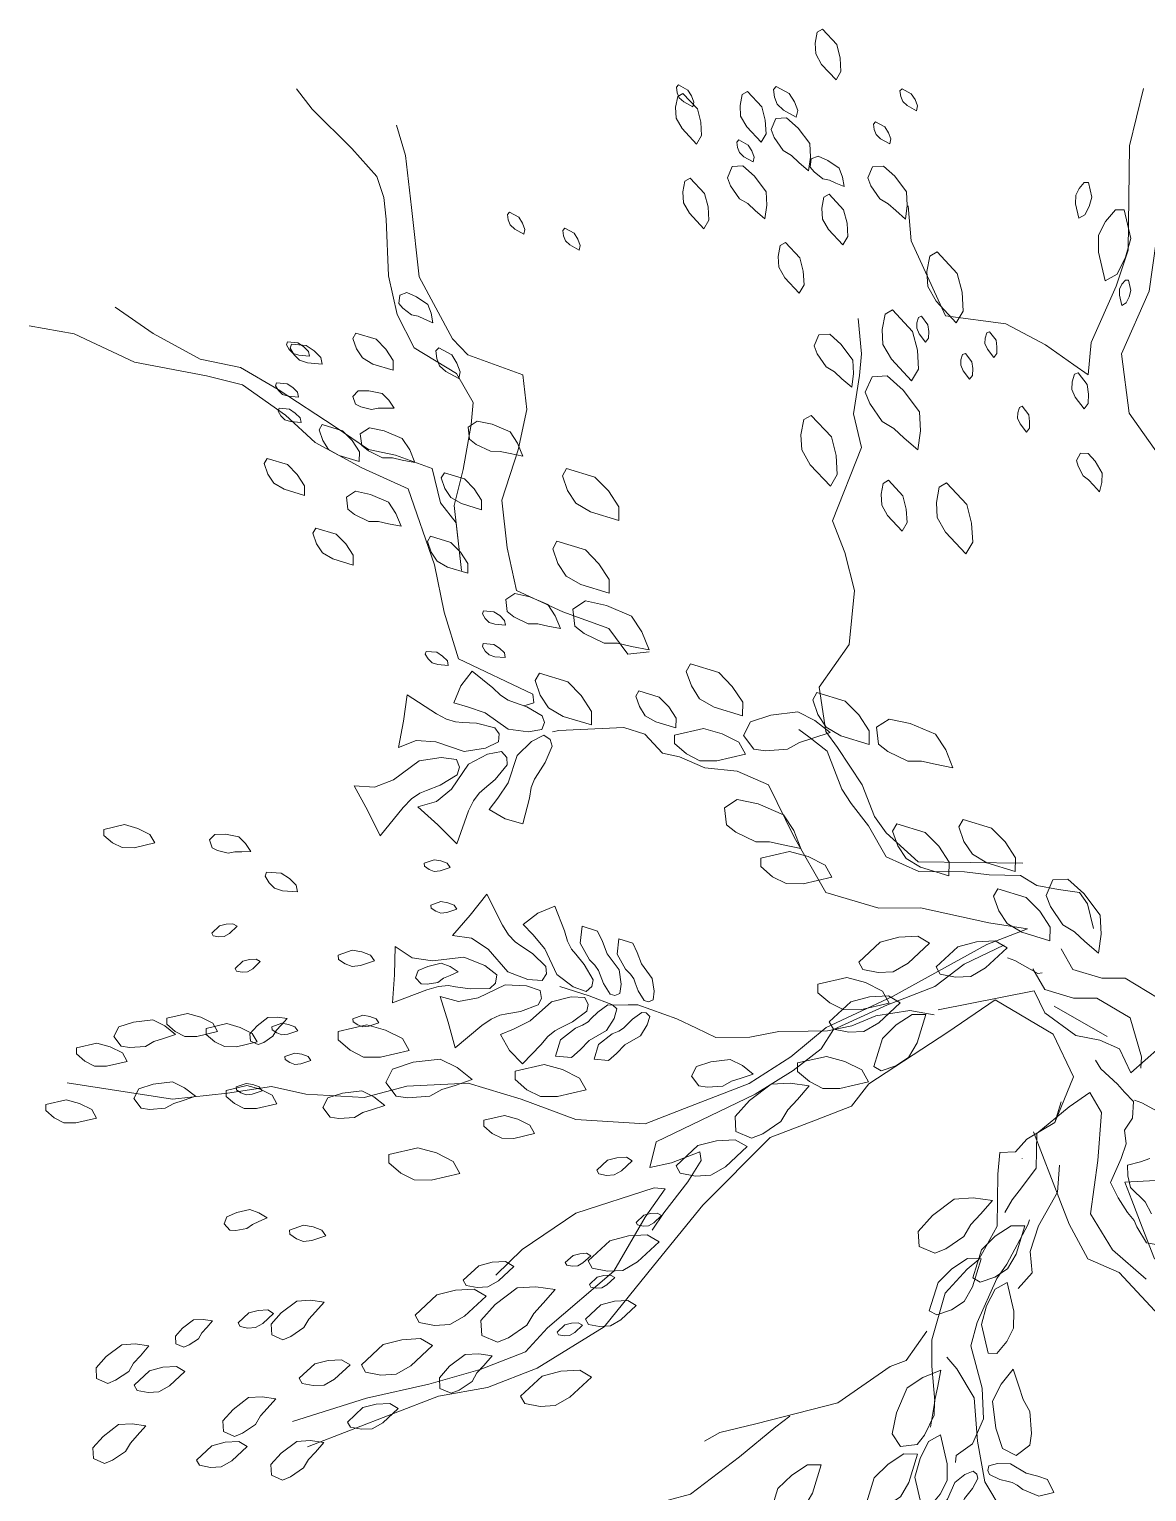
# Model space of a CAD drawing. Header units: millimetres. Extents: x 935 to 13922, y 3203 to 7816.
# Drawn here: x 4233 to 4349.7, y 5857.7 to 6010.4 of the extents above; entities that cross this region are included whole.
import ezdxf

# ---------------------------------------------------------------- set-up
doc = ezdxf.new("R2010")
doc.units = ezdxf.units.MM
doc.layers.add('ALBERO_rami', color=33, linetype='Continuous', lineweight=5)
doc.layers.add('PALMA_pianta - trees palm', color=74, linetype='Continuous', lineweight=5)
doc.layers.add('FIORITURA - flower', color=7, linetype='Continuous', lineweight=5, true_color=0xeb00eb)

msp = doc.modelspace()

# ---------------------------------------------------------------- linework, layer by layer
at = {"layer": 'ALBERO_rami', "linetype": 'Continuous'}
for points in [[(4349.34, 6004.21), (4347.86, 5998.21), (4347.75, 5987.31), (4346.49, 5983.57), (4343.88, 5977.67), (4343.57, 5974.29), (4342.07, 5975.34), (4339.09, 5977.44), (4334.97, 5979.64), (4328.68, 5980.46), (4325.1, 5988.3), (4324.76, 5991.96)], [(4242, 5981.37), (4245.98, 5978.62), (4250.87, 5975.96), (4255.1, 5975.07), (4259.03, 5972.77), (4264.98, 5968.87), (4268.46, 5966.51), (4271.28, 5965.92), (4275.11, 5964.52), (4275.98, 5960.95), (4277.59, 5958.84), (4278.16, 5953.87), (4277.39, 5960.65), (4278.33, 5964.43), (4279.17, 5969.11), (4279.37, 5971.42), (4277.65, 5974.44), (4273.21, 5977.14), (4271.44, 5980.6), (4270.52, 5984.63), (4270.3, 5990.56), (4270.05, 5992.82), (4269.33, 5995.03), (4266.71, 5997.94), (4262.57, 6002.06), (4260.95, 6004.16)], [(4297.75, 5945.39), (4295.5, 5945.15), (4293.53, 5947.83), (4288.74, 5949.57), (4283.9, 5951.77), (4282.93, 5956.24), (4282.37, 5961.22), (4284.06, 5966.46), (4284.96, 5970.69), (4284.54, 5974.31), (4278.8, 5976.4), (4277.23, 5978.06), (4273.74, 5984.54), (4272.92, 5991.78), (4272.3, 5997.21), (4271.38, 6000.39)], [(4354.51, 5958.1), (4354.66, 5958.29), (4354.14, 5962.43), (4351.44, 5965.19), (4347.83, 5970.3), (4347.05, 5976.51), (4349.94, 5983.06), (4350.65, 5988.22), (4351.08, 5992.73), (4351.61, 5998.36)], [(4336.73, 5923.32), (4325.82, 5923.44), (4322.47, 5926.48), (4321.26, 5928.18), (4319.98, 5931.49), (4317.39, 5935.37), (4316.19, 5937.07), (4315.48, 5941.68), (4318.63, 5946.16), (4319.16, 5951.8), (4318.17, 5955.75), (4316.89, 5959.06), (4319.89, 5966.73), (4319.08, 5970.22), (4319.68, 5974.25), (4319.9, 5976.51), (4319.56, 5980.18)], [(4284.66, 5939.74), (4285.7, 5940.06), (4285.6, 5940.96), (4277.84, 5944.66), (4276.36, 5949.53), (4275.34, 5954.46), (4272.6, 5962.4), (4267.76, 5964.6), (4262.87, 5967.25), (4259.79, 5970.11), (4255.31, 5973.26), (4251.53, 5974.21), (4244.03, 5975.64), (4237.73, 5978.59), (4233.04, 5979.43)], [(4237, 5900.38), (4247.98, 5898.67), (4253.73, 5899.27), (4258.34, 5899.97), (4261.91, 5899.18), (4268.01, 5898.84), (4272.45, 5900.02), (4278.84, 5900.33), (4284.37, 5898.67), (4290.09, 5896.55), (4297.32, 5896.1), (4302.04, 5897.93), (4308.18, 5900.31), (4312.53, 5903.08), (4316.23, 5906.15), (4323.13, 5909.37), (4332.97, 5914.81), (4337.22, 5916.46), (4333.18, 5917.06), (4326.05, 5918.64), (4321.72, 5918.59), (4316.19, 5920.25), (4312.87, 5926.01), (4310.2, 5931.49), (4306.93, 5932.93), (4303.55, 5933.25), (4300.92, 5934.41), (4299.14, 5934.8), (4297.28, 5936.79), (4295.11, 5937.47)], [(4295.11, 5937.47), (4288.33, 5937.15), (4287.66, 5937.04)], [(4344.11, 5916.47), (4343.49, 5919.06), (4342.65, 5920.25), (4340.46, 5920.54), (4338.2, 5920.98), (4336.48, 5922.02), (4333.24, 5922.08), (4330.65, 5922.4), (4325.9, 5922.45), (4322.48, 5923.96), (4320.65, 5927.22), (4318.81, 5929.53), (4317.84, 5931.05), (4316.31, 5934.99), (4314.4, 5936.51), (4313.35, 5937.25)], [(4334.8, 5914.75), (4334.76, 5914.73), (4330.61, 5912.75), (4327.54, 5910.42), (4324.42, 5909.21), (4322.61, 5908.51), (4316.98, 5905.95), (4315.69, 5903.93), (4312.78, 5901.67), (4308.82, 5899.19), (4298.46, 5894.22), (4297.81, 5891.51), (4300.07, 5892.01), (4303.03, 5893.16), (4303.18, 5892.27), (4301.78, 5890.03), (4299.26, 5886.78), (4298.06, 5884.99)], [(4327.91, 5907.99), (4337.92, 5909.97), (4339.03, 5907.66), (4342.27, 5905.32), (4344.79, 5904.82), (4346.83, 5903.92), (4348.01, 5901.42), (4351, 5904.06), (4351.36, 5906.95), (4353.99, 5909.44), (4356.16, 5910.92), (4361.22, 5914.78)], [(4340.74, 5914.36), (4341.97, 5912.19), (4344.97, 5911.28), (4347.43, 5911.28), (4350.87, 5909.22), (4352.08, 5905.15), (4351.98, 5903.96)], [(4335.14, 5913.43), (4335.91, 5913.13), (4338.31, 5911.8), (4338.77, 5911.86)], [(4337.8, 5912.28), (4339.02, 5910.11), (4342.02, 5909.2), (4344.48, 5909.2), (4347.93, 5907.14), (4349.13, 5903.07), (4349.04, 5901.88)], [(4327.47, 5907.47), (4324.93, 5907.93), (4321.39, 5907.38), (4318.88, 5906.33), (4316.35, 5905.78), (4314.33, 5905.75), (4311.29, 5905.71), (4308.26, 5905.15), (4304.71, 5905.1), (4302.67, 5906.08), (4300.63, 5907.06), (4296.56, 5908.52), (4295.55, 5908.51), (4294.03, 5908.48), (4291.48, 5909.46), (4288.43, 5910.42)], [(4340.08, 5896.23), (4342.04, 5901), (4339.89, 5905.45), (4333.85, 5909.03), (4328.92, 5905.64), (4320.68, 5900.27), (4318.87, 5897.94), (4315.1, 5896.48), (4310.38, 5894.65), (4303.34, 5887.58), (4298.2, 5881.24), (4293.05, 5874.9), (4286.05, 5870.55), (4280.86, 5868.54), (4275.77, 5867.65), (4271.05, 5865.82), (4262.08, 5862.34)], [(4345.54, 5905.22), (4340, 5908.36)], [(4350.67, 5883.47), (4349.66, 5883.65), (4348.63, 5885.33), (4348.37, 5885.99), (4347.66, 5886.84), (4346.7, 5888.36), (4345.89, 5889.94), (4347, 5892.45), (4347.54, 5893.98), (4347.36, 5895.42), (4348.19, 5896.69), (4348.28, 5898.43), (4347.34, 5899.38), (4346.63, 5900.24), (4344.87, 5901.83), (4344.33, 5902.75)], [(4349.61, 5879.85), (4346.09, 5882.93), (4343.79, 5886.68), (4344.58, 5892.27), (4344.96, 5897.28), (4343.74, 5899.34), (4341.57, 5897.86), (4338.21, 5895.08), (4338.13, 5891.46), (4336.61, 5889.39), (4335.61, 5888.16), (4334.86, 5886.81)], [(4340.73, 5898.38), (4340.08, 5896.23), (4337.17, 5894.47), (4335.99, 5893.16), (4334.34, 5893.08), (4334.12, 5890.83), (4334.09, 5888.11), (4334.07, 5885.38), (4332.15, 5881.92), (4330.92, 5880.9), (4328.63, 5878.39), (4327.26, 5873.51), (4327.23, 5870.79), (4327.57, 5867.12), (4327.1, 5864.41)], [(4348.41, 5898.57), (4349.17, 5898.27), (4351.58, 5896.94), (4352.04, 5897)], [(4337.84, 5895.26), (4340.67, 5887.94), (4341.59, 5885.59), (4343.53, 5881.99), (4346.8, 5880.55), (4350.52, 5876.57), (4353.32, 5874.94), (4356.86, 5871.42), (4357.04, 5870.95), (4359.92, 5867.73), (4361.1, 5863.3), (4358.97, 5857.59), (4358.18, 5854.02), (4358.33, 5850.83), (4359.14, 5847.34), (4360.24, 5844.03)], [(4340.55, 5891.76), (4340.37, 5888.95), (4338.36, 5885.42), (4337.49, 5882.76), (4337.72, 5880.52), (4336.24, 5878.89)], [(4336.68, 5892.46), (4336.66, 5892.42)], [(4350.01, 5892.48), (4349.03, 5892.1), (4347.65, 5891.75), (4347.7, 5890.64), (4347.98, 5889.43), (4349.51, 5887.94), (4350.18, 5886.69)], [(4385.92, 5846.67), (4385.67, 5847.32), (4381.84, 5850.18), (4379.14, 5852.93), (4375.14, 5856.26), (4372.33, 5857.89), (4369.82, 5860.17), (4368.9, 5862.53), (4367.91, 5866.48), (4366.81, 5869.31), (4365.43, 5871.49), (4364.22, 5873.19), (4360.11, 5875.4), (4355.99, 5877.6), (4354.42, 5880.25), (4350.49, 5881.98), (4349.21, 5885.29), (4348.11, 5888.12), (4347.38, 5890), (4350.58, 5890.16), (4351.16, 5890.01)], [(4260.51, 5864.99), (4268.24, 5867.44), (4274.75, 5868.88), (4280.12, 5870.42), (4284.84, 5872.26), (4287.13, 5874.77), (4294.05, 5880.71), (4297.31, 5886.32), (4299.41, 5889.31), (4298.28, 5889.41), (4290.08, 5886.77), (4284.49, 5882.97), (4281.73, 5880.28)], [(4337.43, 5886.07), (4337.26, 5885.54), (4335.06, 5881.42), (4334.01, 5879.93), (4331.98, 5875.35), (4331.3, 5872.91), (4332.48, 5868.48), (4332.63, 5865.28), (4331.47, 5862.66), (4329.77, 5861.46), (4329.7, 5860.7)], [(4326.71, 5874.42), (4324.57, 5871.38), (4322.89, 5870.73), (4317.44, 5866.95), (4308.89, 5864.74), (4305.1, 5863.83), (4303.51, 5862.93)], [(4328.81, 5871.72), (4329.84, 5870.51), (4331.66, 5867.46), (4331.83, 5865.2), (4332, 5862.95), (4332.78, 5858.69), (4333.29, 5857.82), (4334.07, 5856.52), (4334.5, 5853.82), (4335.19, 5850.7)], [(4312.44, 5865.57), (4310.95, 5864.44), (4307.18, 5861.32), (4302.07, 5857.4), (4295.06, 5855.51), (4293.1, 5855.58), (4291.95, 5855.68)]]:
    msp.add_lwpolyline(points, dxfattribs=at)
at = {"layer": 'FIORITURA - flower', "color": 232, "linetype": 'Continuous', "true_color": 0xe00070}
for points in [[(4281.42, 5941.63), (4282.24, 5940.85), (4283.02, 5940.33), (4283.67, 5940.1), (4284.97, 5939.64), (4286.58, 5938.7), (4286.82, 5938.01), (4286.55, 5937.25), (4285.13, 5937.03), (4283.04, 5937.29), (4280.61, 5939), (4278.77, 5939.65), (4277.35, 5940.05), (4278.09, 5941.84), (4279.27, 5943.37), (4281.42, 5941.63)], [(4275.53, 5938.89), (4276.59, 5938.35), (4277.54, 5938.05), (4278.26, 5938.01), (4279.71, 5937.92), (4281.62, 5937.44), (4282.07, 5936.81), (4282.02, 5935.97), (4280.65, 5935.32), (4278.44, 5934.97), (4275.48, 5935.99), (4273.43, 5936.11), (4271.57, 5935.38), (4272.09, 5938.13), (4272.5, 5940.89), (4275.53, 5938.89)], [(4285.25, 5930.09), (4285.44, 5931.2), (4285.76, 5932.09), (4286.14, 5932.66), (4286.9, 5933.81), (4287.63, 5935.52), (4287.41, 5936.22), (4286.74, 5936.67), (4285.47, 5936), (4283.95, 5934.54), (4283.03, 5931.71), (4281.95, 5930.09), (4281.05, 5928.92), (4282.71, 5927.93), (4284.57, 5927.41), (4285.25, 5930.09)], [(4272.06, 5929.12), (4272.94, 5930.01), (4273.8, 5930.62), (4274.51, 5930.9), (4275.93, 5931.45), (4277.7, 5932.54), (4277.94, 5933.32), (4277.62, 5934.15), (4276.04, 5934.35), (4273.72, 5934), (4271.07, 5932.02), (4269.06, 5931.23), (4266.95, 5931.37), (4268.37, 5928.78), (4269.66, 5926.15), (4272.06, 5929.12)], [(4278.89, 5928.76), (4279.42, 5929.83), (4280, 5930.63), (4280.55, 5931.1), (4281.66, 5932.04), (4282.91, 5933.56), (4282.89, 5934.33), (4282.34, 5934.98), (4280.86, 5934.68), (4278.88, 5933.65), (4277.12, 5931.05), (4275.55, 5929.73), (4273.61, 5929.2), (4275.68, 5927.31), (4277.66, 5925.34), (4278.89, 5928.76)], [(4282.42, 5916.82), (4283.06, 5915.82), (4283.74, 5915.08), (4284.34, 5914.68), (4285.56, 5913.89), (4286.97, 5912.52), (4287.04, 5911.75), (4286.58, 5911.04), (4285.07, 5911.17), (4282.98, 5911.96), (4280.93, 5914.33), (4279.21, 5915.46), (4277.23, 5915.75), (4279.06, 5917.88), (4280.79, 5920.06), (4282.42, 5916.82)], [(4288.89, 5916.24), (4289.21, 5915.16), (4289.63, 5914.31), (4290.08, 5913.79), (4290.97, 5912.74), (4291.89, 5911.13), (4291.76, 5910.41), (4291.15, 5909.89), (4289.81, 5910.4), (4288.12, 5911.67), (4286.87, 5914.37), (4285.61, 5915.85), (4284.58, 5916.91), (4286.11, 5918.09), (4287.9, 5918.83), (4288.89, 5916.24)], [(4291.52, 5913.21), (4292.08, 5912.65), (4292.46, 5912.1), (4292.64, 5911.65), (4292.98, 5910.75), (4293.67, 5909.63), (4294.16, 5909.47), (4294.69, 5909.68), (4294.82, 5910.68), (4294.6, 5912.15), (4293.35, 5913.83), (4292.86, 5915.11), (4292.35, 5916.19), (4290.76, 5916.71), (4290.55, 5914.96), (4291.52, 5913.21)], [(4274.53, 5910.09), (4275.74, 5910.42), (4276.79, 5910.52), (4277.54, 5910.4), (4279.05, 5910.17), (4281.12, 5910.23), (4281.72, 5910.78), (4281.86, 5911.66), (4280.59, 5912.63), (4278.41, 5913.49), (4275.13, 5913.09), (4272.99, 5913.42), (4271.24, 5914.59), (4271.17, 5911.64), (4270.97, 5908.71), (4274.53, 5910.09)], [(4295.27, 5912.23), (4295.78, 5911.72), (4296.13, 5911.22), (4296.29, 5910.81), (4296.6, 5909.99), (4297.23, 5908.98), (4297.67, 5908.84), (4298.15, 5909.02), (4298.27, 5909.93), (4298.07, 5911.27), (4296.94, 5912.79), (4296.49, 5913.96), (4296.02, 5914.94), (4294.58, 5915.42), (4294.39, 5913.82), (4295.27, 5912.23)], [(4280.27, 5906.36), (4281.25, 5907.02), (4282.16, 5907.43), (4282.88, 5907.56), (4284.31, 5907.81), (4286.15, 5908.51), (4286.52, 5909.19), (4286.37, 5910.02), (4284.93, 5910.5), (4282.7, 5910.6), (4279.88, 5909.23), (4277.85, 5908.87), (4275.92, 5909.38), (4276.77, 5906.71), (4277.49, 5904.02), (4280.27, 5906.36)], [(4286.44, 5904.33), (4287.16, 5905.2), (4287.88, 5905.81), (4288.5, 5906.12), (4289.73, 5906.73), (4291.22, 5907.85), (4291.38, 5908.56), (4291.02, 5909.28), (4289.59, 5909.34), (4287.54, 5908.84), (4285.33, 5906.85), (4283.58, 5905.98), (4282.22, 5905.42), (4283.16, 5903.73), (4284.51, 5902.35), (4286.44, 5904.33)], [(4290.05, 5906.08), (4290.79, 5906.38), (4291.36, 5906.73), (4291.69, 5907.07), (4292.37, 5907.76), (4293.44, 5908.52), (4293.96, 5908.47), (4294.36, 5908.08), (4294.09, 5907.1), (4293.3, 5905.84), (4291.49, 5904.79), (4290.54, 5903.81), (4289.64, 5903.02), (4287.97, 5903.16), (4288.48, 5904.85), (4290.05, 5906.08)], [(4293.88, 5905.5), (4294.56, 5905.77), (4295.07, 5906.08), (4295.38, 5906.4), (4295.99, 5907.03), (4296.97, 5907.72), (4297.43, 5907.67), (4297.8, 5907.31), (4297.55, 5906.43), (4296.84, 5905.28), (4295.19, 5904.32), (4294.32, 5903.43), (4293.51, 5902.71), (4291.99, 5902.84), (4292.45, 5904.38), (4293.88, 5905.5)], [(4330.21, 5855.72), (4330.4, 5856.42), (4330.65, 5856.96), (4330.93, 5857.31), (4331.48, 5857.99), (4332.05, 5859.04), (4331.95, 5859.5), (4331.55, 5859.82), (4330.7, 5859.47), (4329.64, 5858.63), (4328.89, 5856.88), (4328.1, 5855.91), (4327.49, 5855.01), (4327.79, 5853.53), (4329.27, 5854.16), (4330.21, 5855.72)], [(4336.73, 5857.88), (4336.16, 5858.33), (4335.63, 5858.62), (4335.21, 5858.73), (4334.35, 5858.94), (4333.27, 5859.45), (4333.08, 5859.87), (4333.2, 5860.37), (4334.09, 5860.6), (4335.44, 5860.56), (4337.09, 5859.61), (4338.3, 5859.3), (4339.33, 5858.95), (4339.98, 5857.57), (4338.42, 5857.2), (4336.73, 5857.88)]]:
    msp.add_lwpolyline(points, dxfattribs=at)
at = {"layer": 'PALMA_pianta - trees palm', "color": 95}
for points in [[(4317.25, 6005.11), (4315.74, 6006.72), (4315.12, 6007.82), (4315.05, 6008.94), (4315.27, 6010.09), (4315.82, 6010.4), (4317.32, 6008.79), (4317.68, 6007.39), (4317.76, 6005.98)], [(4302.31, 6002.28), (4301.35, 6002.82), (4300.88, 6003.24), (4300.68, 6003.77), (4300.61, 6004.34), (4300.82, 6004.58), (4301.78, 6004.04), (4302.17, 6003.44), (4302.42, 6002.78)], [(4313.1, 6001.22), (4311.75, 6001.96), (4311.1, 6002.56), (4310.81, 6003.29), (4310.71, 6004.1), (4311.01, 6004.43), (4312.36, 6003.68), (4312.9, 6002.83), (4313.26, 6001.91)], [(4302.69, 5998.41), (4301.19, 6000.02), (4300.56, 6001.12), (4300.5, 6002.25), (4300.72, 6003.39), (4301.27, 6003.7), (4302.77, 6002.09), (4303.13, 6000.7), (4303.21, 5999.29)], [(4309.42, 5998.6), (4307.92, 6000.21), (4307.29, 6001.31), (4307.23, 6002.43), (4307.44, 6003.58), (4307.99, 6003.89), (4309.5, 6002.28), (4309.86, 6000.89), (4309.94, 5999.48)], [(4325.63, 6001.89), (4324.67, 6002.42), (4324.2, 6002.85), (4324, 6003.37), (4323.92, 6003.95), (4324.14, 6004.19), (4325.1, 6003.65), (4325.49, 6003.05), (4325.74, 6002.39)], [(4312.6, 5997.21), (4311.72, 5997.73), (4310.8, 5999.09), (4310.47, 5999.92), (4310.97, 6001.08), (4312.09, 6001.14), (4313.29, 6000.08), (4314.51, 5998.45), (4314.59, 5997.04), (4314.38, 5995.62), (4313.37, 5996.5)], [(4322.86, 5998.44), (4321.9, 5998.97), (4321.43, 5999.4), (4321.22, 5999.92), (4321.15, 6000.5), (4321.36, 6000.74), (4322.33, 6000.2), (4322.72, 5999.59), (4322.97, 5998.94)], [(4308.6, 5996.55), (4307.63, 5997.09), (4307.16, 5997.51), (4306.96, 5998.04), (4306.89, 5998.61), (4307.1, 5998.85), (4308.06, 5998.31), (4308.45, 5997.71), (4308.71, 5997.05)], [(4316.56, 5994.64), (4315.86, 5994.79), (4314.95, 5995.5), (4314.55, 5995.98), (4314.64, 5996.86), (4315.37, 5997.15), (4316.4, 5996.7), (4317.56, 5995.88), (4317.92, 5994.96), (4318.09, 5993.96), (4317.23, 5994.33)], [(4308.04, 5992.19), (4307.16, 5992.7), (4306.23, 5994.06), (4305.9, 5994.89), (4306.41, 5996.05), (4307.53, 5996.12), (4308.72, 5995.05), (4309.95, 5993.42), (4310.03, 5992.02), (4309.82, 5990.59), (4308.81, 5991.47)], [(4322.7, 5992.17), (4321.82, 5992.69), (4320.89, 5994.05), (4320.56, 5994.88), (4321.06, 5996.04), (4322.19, 5996.1), (4323.38, 5995.04), (4324.61, 5993.41), (4324.68, 5992), (4324.48, 5990.58), (4323.47, 5991.46)], [(4303.46, 5989.57), (4301.95, 5991.19), (4301.32, 5992.28), (4301.26, 5993.41), (4301.48, 5994.55), (4302.03, 5994.86), (4303.53, 5993.25), (4303.89, 5991.86), (4303.97, 5990.45)], [(4342.6, 5990.67), (4342.25, 5992.17), (4342.26, 5993.06), (4342.61, 5993.76), (4343.15, 5994.38), (4343.59, 5994.38), (4343.94, 5992.87), (4343.67, 5991.9), (4343.22, 5991.02)], [(4317.96, 5987.87), (4316.45, 5989.48), (4315.82, 5990.58), (4315.76, 5991.7), (4315.98, 5992.85), (4316.53, 5993.16), (4318.03, 5991.55), (4318.39, 5990.15), (4318.47, 5988.74)], [(4284.67, 5989), (4283.71, 5989.53), (4283.24, 5989.96), (4283.04, 5990.48), (4282.96, 5991.06), (4283.18, 5991.29), (4284.14, 5990.76), (4284.53, 5990.15), (4284.78, 5989.49)], [(4345.33, 5984.12), (4344.64, 5987.13), (4344.65, 5988.9), (4345.36, 5990.31), (4346.42, 5991.54), (4347.31, 5991.54), (4348, 5988.53), (4347.47, 5986.59), (4346.58, 5984.82)], [(4290.44, 5987.33), (4289.47, 5987.87), (4289.01, 5988.29), (4288.8, 5988.82), (4288.73, 5989.39), (4288.94, 5989.63), (4289.91, 5989.09), (4290.29, 5988.49), (4290.55, 5987.83)], [(4313.39, 5982.84), (4311.89, 5984.45), (4311.26, 5985.55), (4311.2, 5986.67), (4311.42, 5987.82), (4311.97, 5988.13), (4313.47, 5986.52), (4313.83, 5985.13), (4313.91, 5983.72)], [(4329.8, 5979.74), (4327.69, 5982), (4326.81, 5983.53), (4326.72, 5985.11), (4327.03, 5986.71), (4327.8, 5987.15), (4329.9, 5984.89), (4330.41, 5982.94), (4330.52, 5980.97)], [(4273.63, 5980.42), (4272.93, 5980.57), (4272.02, 5981.28), (4271.62, 5981.76), (4271.71, 5982.64), (4272.44, 5982.92), (4273.47, 5982.47), (4274.63, 5981.65), (4274.99, 5980.73), (4275.16, 5979.74), (4274.29, 5980.11)], [(4347.07, 5981.56), (4346.82, 5982.63), (4346.82, 5983.27), (4347.08, 5983.77), (4347.46, 5984.21), (4347.77, 5984.21), (4348.02, 5983.13), (4347.83, 5982.44), (4347.51, 5981.81)], [(4325.13, 5973.67), (4323.02, 5975.93), (4322.14, 5977.46), (4322.05, 5979.04), (4322.36, 5980.64), (4323.13, 5981.08), (4325.23, 5978.82), (4325.74, 5976.87), (4325.85, 5974.9)], [(4326.59, 5977.71), (4325.92, 5978.59), (4325.67, 5979.17), (4325.69, 5979.73), (4325.86, 5980.29), (4326.15, 5980.42), (4326.82, 5979.54), (4326.92, 5978.83), (4326.89, 5978.12)], [(4271.02, 5974.79), (4268.91, 5975.43), (4267.82, 5976.07), (4267.2, 5977.01), (4266.82, 5978.11), (4267.14, 5978.66), (4269.24, 5978.02), (4270.25, 5976.99), (4271.03, 5975.81)], [(4317.09, 5974.61), (4316.22, 5975.13), (4315.29, 5976.49), (4314.96, 5977.32), (4315.46, 5978.48), (4316.59, 5978.54), (4317.78, 5977.48), (4319, 5975.85), (4319.08, 5974.44), (4318.88, 5973.02), (4317.86, 5973.9)], [(4333.71, 5976.11), (4333.04, 5976.99), (4332.79, 5977.57), (4332.82, 5978.13), (4332.98, 5978.69), (4333.27, 5978.81), (4333.94, 5977.93), (4334.04, 5977.22), (4334.01, 5976.52)], [(4262.28, 5976.26), (4261.18, 5976.35), (4260.59, 5976.55), (4260.18, 5976.95), (4259.88, 5977.45), (4259.98, 5977.75), (4261.08, 5977.65), (4261.68, 5977.25), (4262.18, 5976.76)], [(4263.63, 5975.42), (4262.09, 5975.55), (4261.25, 5975.83), (4260.69, 5976.39), (4260.27, 5977.08), (4260.41, 5977.5), (4261.94, 5977.37), (4262.78, 5976.81), (4263.49, 5976.12)], [(4277.88, 5973.92), (4276.53, 5974.67), (4275.87, 5975.26), (4275.59, 5976), (4275.49, 5976.81), (4275.78, 5977.13), (4277.13, 5976.39), (4277.68, 5975.54), (4278.03, 5974.62)], [(4331.18, 5973.85), (4330.51, 5974.73), (4330.26, 5975.3), (4330.28, 5975.87), (4330.45, 5976.42), (4330.74, 5976.55), (4331.41, 5975.67), (4331.51, 5974.96), (4331.48, 5974.25)], [(4323.29, 5968.69), (4322.06, 5969.42), (4320.76, 5971.32), (4320.3, 5972.48), (4321, 5974.11), (4322.58, 5974.19), (4324.25, 5972.7), (4325.96, 5970.43), (4326.07, 5968.45), (4325.79, 5966.46), (4324.36, 5967.7)], [(4343.13, 5970.75), (4342.2, 5971.98), (4341.84, 5972.79), (4341.88, 5973.58), (4342.12, 5974.36), (4342.52, 5974.53), (4343.45, 5973.3), (4343.6, 5972.3), (4343.55, 5971.32)], [(4261.15, 5971.98), (4260.06, 5972.07), (4259.46, 5972.27), (4259.06, 5972.67), (4258.76, 5973.17), (4258.85, 5973.47), (4259.95, 5973.37), (4260.55, 5972.97), (4261.05, 5972.48)], [(4269.46, 5970.82), (4268.76, 5970.67), (4267.64, 5970.95), (4267.08, 5971.23), (4266.8, 5972.06), (4267.36, 5972.63), (4268.48, 5972.63), (4269.87, 5972.36), (4270.57, 5971.66), (4271.14, 5970.82), (4270.19, 5970.81)], [(4261.41, 5969.32), (4260.31, 5969.42), (4259.71, 5969.62), (4259.31, 5970.01), (4259.01, 5970.51), (4259.11, 5970.81), (4260.2, 5970.72), (4260.81, 5970.32), (4261.31, 5969.82)], [(4337.12, 5968.32), (4336.45, 5969.2), (4336.2, 5969.77), (4336.22, 5970.34), (4336.39, 5970.9), (4336.68, 5971.02), (4337.35, 5970.14), (4337.45, 5969.43), (4337.42, 5968.73)], [(4267.49, 5965.24), (4265.38, 5965.88), (4264.29, 5966.52), (4263.67, 5967.46), (4263.29, 5968.56), (4263.61, 5969.11), (4265.72, 5968.47), (4266.73, 5967.44), (4267.5, 5966.26)], [(4282.2, 5966.31), (4281.18, 5966.32), (4279.7, 5967.04), (4279, 5967.59), (4278.86, 5968.85), (4279.8, 5969.46), (4281.37, 5969.14), (4283.24, 5968.34), (4284.01, 5967.16), (4284.55, 5965.82), (4283.23, 5966.08)], [(4316.65, 5962.67), (4314.55, 5964.92), (4313.67, 5966.46), (4313.58, 5968.04), (4313.89, 5969.64), (4314.65, 5970.07), (4316.76, 5967.82), (4317.26, 5965.87), (4317.38, 5963.89)], [(4270.94, 5965.63), (4269.92, 5965.64), (4268.44, 5966.36), (4267.74, 5966.91), (4267.59, 5968.16), (4268.54, 5968.78), (4270.1, 5968.46), (4271.97, 5967.66), (4272.75, 5966.48), (4273.28, 5965.14), (4271.96, 5965.4)], [(4343.61, 5963.33), (4343.04, 5963.76), (4342.5, 5964.77), (4342.33, 5965.37), (4342.76, 5966.14), (4343.55, 5966.1), (4344.3, 5965.28), (4345.03, 5964.05), (4344.99, 5963.07), (4344.74, 5962.09), (4344.1, 5962.78)], [(4261.76, 5961.71), (4259.65, 5962.36), (4258.56, 5962.99), (4257.94, 5963.94), (4257.56, 5965.04), (4257.88, 5965.58), (4259.99, 5964.94), (4261, 5963.91), (4261.77, 5962.73)], [(4294.57, 5959.1), (4291.61, 5960), (4290.09, 5960.89), (4289.22, 5962.21), (4288.69, 5963.75), (4289.13, 5964.51), (4292.08, 5963.61), (4293.5, 5962.18), (4294.58, 5960.52)], [(4280.25, 5960.21), (4278.14, 5960.86), (4277.05, 5961.49), (4276.43, 5962.44), (4276.05, 5963.54), (4276.37, 5964.08), (4278.48, 5963.44), (4279.49, 5962.41), (4280.26, 5961.23)], [(4324.14, 5957.99), (4322.63, 5959.61), (4322.01, 5960.7), (4321.94, 5961.83), (4322.16, 5962.97), (4322.71, 5963.29), (4324.22, 5961.67), (4324.58, 5960.28), (4324.66, 5958.87)], [(4330.79, 5955.61), (4328.68, 5957.86), (4327.8, 5959.4), (4327.72, 5960.98), (4328.02, 5962.58), (4328.79, 5963.02), (4330.9, 5960.76), (4331.4, 5958.81), (4331.51, 5956.84)], [(4269.5, 5958.99), (4268.48, 5959), (4267, 5959.72), (4266.3, 5960.27), (4266.16, 5961.53), (4267.1, 5962.15), (4268.66, 5961.82), (4270.54, 5961.02), (4271.31, 5959.84), (4271.85, 5958.51), (4270.52, 5958.76)], [(4266.84, 5954.44), (4264.73, 5955.09), (4263.64, 5955.72), (4263.02, 5956.67), (4262.64, 5957.76), (4262.96, 5958.31), (4265.07, 5957.67), (4266.08, 5956.64), (4266.85, 5955.46)], [(4278.81, 5953.58), (4276.71, 5954.22), (4275.61, 5954.86), (4275, 5955.8), (4274.61, 5956.9), (4274.93, 5957.45), (4277.04, 5956.8), (4278.05, 5955.78), (4278.82, 5954.6)], [(4293.56, 5951.5), (4290.61, 5952.4), (4289.08, 5953.29), (4288.21, 5954.62), (4287.68, 5956.15), (4288.12, 5956.92), (4291.08, 5956.02), (4292.49, 5954.58), (4293.57, 5952.93)], [(4286.13, 5948.3), (4285.11, 5948.31), (4283.63, 5949.03), (4282.93, 5949.58), (4282.79, 5950.84), (4283.73, 5951.46), (4285.29, 5951.13), (4287.17, 5950.33), (4287.94, 5949.15), (4288.48, 5947.82), (4287.15, 5948.07)], [(4282.74, 5948.16), (4281.64, 5948.26), (4281.04, 5948.45), (4280.64, 5948.85), (4280.34, 5949.35), (4280.44, 5949.65), (4281.54, 5949.55), (4282.14, 5949.16), (4282.64, 5948.66)], [(4294.45, 5946.27), (4293.03, 5946.29), (4290.95, 5947.29), (4289.97, 5948.06), (4289.77, 5949.82), (4291.09, 5950.69), (4293.28, 5950.23), (4295.9, 5949.11), (4296.99, 5947.46), (4297.74, 5945.59), (4295.89, 5945.95)], [(4282.73, 5944.77), (4281.63, 5944.86), (4281.03, 5945.06), (4280.63, 5945.46), (4280.33, 5945.95), (4280.43, 5946.25), (4281.53, 5946.16), (4282.13, 5945.76), (4282.63, 5945.26)], [(4276.78, 5943.94), (4275.69, 5944.04), (4275.09, 5944.24), (4274.69, 5944.63), (4274.38, 5945.13), (4274.48, 5945.43), (4275.58, 5945.34), (4276.18, 5944.94), (4276.68, 5944.44)], [(4291.72, 5937.74), (4288.77, 5938.64), (4287.24, 5939.53), (4286.38, 5940.85), (4285.84, 5942.39), (4286.29, 5943.15), (4289.24, 5942.25), (4290.65, 5940.82), (4291.73, 5939.16)], [(4307.49, 5938.69), (4304.54, 5939.59), (4303.01, 5940.48), (4302.15, 5941.81), (4301.61, 5943.34), (4302.06, 5944.11), (4305.01, 5943.21), (4306.42, 5941.77), (4307.51, 5940.12)], [(4300.54, 5937.44), (4298.43, 5938.08), (4297.34, 5938.71), (4296.72, 5939.66), (4296.34, 5940.76), (4296.66, 5941.3), (4298.77, 5940.66), (4299.78, 5939.63), (4300.55, 5938.45)], [(4320.69, 5935.71), (4317.73, 5936.61), (4316.21, 5937.5), (4315.34, 5938.83), (4314.81, 5940.36), (4315.25, 5941.13), (4318.2, 5940.23), (4319.62, 5938.79), (4320.7, 5937.14)], [(4313.43, 5935.91), (4312.19, 5935.21), (4309.89, 5935.04), (4308.65, 5935.22), (4307.6, 5936.64), (4308.31, 5938.05), (4310.44, 5938.75), (4313.27, 5939.1), (4315.03, 5938.2), (4316.62, 5936.96), (4314.83, 5936.35)], [(4307.81, 5934.7), (4304.8, 5934.01), (4303.04, 5934.01), (4301.63, 5934.73), (4300.39, 5935.79), (4300.4, 5936.67), (4303.4, 5937.37), (4305.35, 5936.83), (4307.11, 5935.94)], [(4326.16, 5933.95), (4324.73, 5933.96), (4322.66, 5934.97), (4321.68, 5935.74), (4321.47, 5937.5), (4322.8, 5938.36), (4324.98, 5937.91), (4327.61, 5936.79), (4328.69, 5935.14), (4329.44, 5933.27), (4327.59, 5933.63)], [(4310.3, 5925.53), (4308.87, 5925.55), (4306.8, 5926.55), (4305.82, 5927.32), (4305.61, 5929.08), (4306.94, 5929.95), (4309.12, 5929.49), (4311.75, 5928.37), (4312.83, 5926.72), (4313.58, 5924.85), (4311.73, 5925.21)], [(4335.95, 5922.45), (4333, 5923.35), (4331.47, 5924.24), (4330.6, 5925.56), (4330.07, 5927.1), (4330.51, 5927.87), (4333.47, 5926.97), (4334.88, 5925.53), (4335.96, 5923.88)], [(4246.14, 5925.42), (4243.99, 5924.92), (4242.73, 5924.93), (4241.72, 5925.44), (4240.84, 5926.2), (4240.84, 5926.83), (4242.99, 5927.33), (4244.38, 5926.94), (4245.64, 5926.31)], [(4254.5, 5924.5), (4253.81, 5924.36), (4252.69, 5924.64), (4252.13, 5924.91), (4251.85, 5925.75), (4252.4, 5926.31), (4253.52, 5926.32), (4254.92, 5926.04), (4255.62, 5925.35), (4256.18, 5924.51), (4255.24, 5924.49)], [(4329.03, 5921.99), (4326.07, 5922.89), (4324.55, 5923.78), (4323.68, 5925.1), (4323.15, 5926.64), (4323.59, 5927.4), (4326.54, 5926.5), (4327.96, 5925.07), (4329.04, 5923.41)], [(4276.96, 5922.87), (4275.92, 5922.51), (4275.29, 5922.45), (4274.77, 5922.65), (4274.29, 5922.98), (4274.26, 5923.3), (4275.3, 5923.65), (4276.01, 5923.54), (4276.67, 5923.29)], [(4316.81, 5921.86), (4313.8, 5921.16), (4312.03, 5921.17), (4310.62, 5921.88), (4309.39, 5922.95), (4309.39, 5923.83), (4312.4, 5924.53), (4314.34, 5923.99), (4316.11, 5923.1)], [(4261.03, 5920.3), (4259.49, 5920.43), (4258.65, 5920.71), (4258.09, 5921.27), (4257.67, 5921.96), (4257.81, 5922.38), (4259.35, 5922.25), (4260.19, 5921.69), (4260.89, 5921)], [(4339.57, 5915.21), (4336.62, 5916.11), (4335.09, 5917), (4334.22, 5918.32), (4333.69, 5919.86), (4334.13, 5920.62), (4337.09, 5919.72), (4338.5, 5918.29), (4339.58, 5916.63)], [(4342.14, 5916.14), (4340.91, 5916.86), (4339.62, 5918.77), (4339.16, 5919.93), (4339.86, 5921.55), (4341.44, 5921.64), (4343.11, 5920.15), (4344.82, 5917.87), (4344.93, 5915.9), (4344.64, 5913.9), (4343.22, 5915.14)], [(4277.67, 5918.5), (4276.63, 5918.14), (4276, 5918.08), (4275.47, 5918.28), (4275, 5918.61), (4274.97, 5918.93), (4276.01, 5919.29), (4276.72, 5919.17), (4277.38, 5918.92)], [(4254.74, 5916.72), (4253.93, 5915.97), (4253.39, 5915.65), (4252.82, 5915.62), (4252.25, 5915.73), (4252.09, 5916.01), (4252.9, 5916.76), (4253.6, 5916.94), (4254.3, 5916.98)], [(4327.01, 5914.95), (4324.76, 5912.85), (4323.22, 5911.97), (4321.64, 5911.88), (4320.04, 5912.19), (4319.61, 5912.96), (4321.86, 5915.06), (4323.81, 5915.57), (4325.79, 5915.68)], [(4269.08, 5913.11), (4267.62, 5912.61), (4266.74, 5912.52), (4266, 5912.8), (4265.33, 5913.26), (4265.29, 5913.7), (4266.75, 5914.21), (4267.74, 5914.04), (4268.67, 5913.69)], [(4335.09, 5914.47), (4332.84, 5912.36), (4331.3, 5911.48), (4329.73, 5911.4), (4328.13, 5911.7), (4327.69, 5912.47), (4329.94, 5914.58), (4331.89, 5915.08), (4333.87, 5915.19)], [(4257.16, 5913.02), (4256.36, 5912.27), (4255.81, 5911.95), (4255.25, 5911.92), (4254.68, 5912.03), (4254.52, 5912.3), (4255.32, 5913.06), (4256.02, 5913.24), (4256.73, 5913.28)], [(4276.28, 5911.28), (4275.7, 5910.86), (4274.57, 5910.66), (4273.94, 5910.69), (4273.34, 5911.34), (4273.62, 5912.08), (4274.64, 5912.53), (4276.03, 5912.85), (4276.96, 5912.5), (4277.81, 5911.97), (4276.96, 5911.57)], [(4322.78, 5908.7), (4319.77, 5908), (4318, 5908.01), (4316.59, 5908.72), (4315.36, 5909.78), (4315.36, 5910.67), (4318.37, 5911.36), (4320.31, 5910.83), (4322.08, 5909.94)], [(4323.95, 5908.73), (4321.7, 5906.62), (4320.16, 5905.74), (4318.58, 5905.66), (4316.98, 5905.96), (4316.54, 5906.73), (4318.8, 5908.84), (4320.75, 5909.34), (4322.72, 5909.45)], [(4246.05, 5904.67), (4245.16, 5904.17), (4243.52, 5904.05), (4242.64, 5904.18), (4241.88, 5905.19), (4242.39, 5906.2), (4243.91, 5906.7), (4245.93, 5906.95), (4247.19, 5906.31), (4248.32, 5905.42), (4247.05, 5904.98)], [(4252.7, 5905.71), (4250.55, 5905.21), (4249.29, 5905.22), (4248.28, 5905.73), (4247.4, 5906.49), (4247.4, 5907.12), (4249.55, 5907.62), (4250.94, 5907.23), (4252.2, 5906.59)], [(4256.82, 5904.64), (4254.67, 5904.14), (4253.41, 5904.15), (4252.4, 5904.66), (4251.52, 5905.42), (4251.52, 5906.05), (4253.67, 5906.55), (4255.06, 5906.16), (4256.32, 5905.53)], [(4258.83, 5905.85), (4258.47, 5905.24), (4257.52, 5904.59), (4256.94, 5904.36), (4256.12, 5904.71), (4256.08, 5905.5), (4256.83, 5906.33), (4257.96, 5907.19), (4258.95, 5907.24), (4259.95, 5907.1), (4259.33, 5906.39)], [(4261.07, 5905.81), (4260.03, 5905.45), (4259.4, 5905.38), (4258.87, 5905.58), (4258.39, 5905.91), (4258.36, 5906.23), (4259.4, 5906.59), (4260.11, 5906.47), (4260.77, 5906.22)], [(4269.53, 5906.64), (4268.49, 5906.28), (4267.86, 5906.22), (4267.33, 5906.42), (4266.86, 5906.75), (4266.82, 5907.06), (4267.87, 5907.42), (4268.58, 5907.3), (4269.24, 5907.05)], [(4326.61, 5907.49), (4325.71, 5904.54), (4324.82, 5903.01), (4323.5, 5902.15), (4321.96, 5901.61), (4321.2, 5902.06), (4322.1, 5905.01), (4323.53, 5906.42), (4325.19, 5907.5)], [(4272.7, 5903.75), (4269.69, 5903.05), (4267.93, 5903.06), (4266.52, 5903.77), (4265.28, 5904.84), (4265.29, 5905.72), (4268.29, 5906.42), (4270.24, 5905.88), (4272, 5904.99)], [(4243.26, 5902.61), (4241.11, 5902.12), (4239.85, 5902.12), (4238.84, 5902.63), (4237.96, 5903.39), (4237.96, 5904.02), (4240.11, 5904.52), (4241.5, 5904.13), (4242.76, 5903.5)], [(4262.44, 5902.7), (4261.4, 5902.34), (4260.77, 5902.28), (4260.24, 5902.48), (4259.76, 5902.81), (4259.73, 5903.12), (4260.77, 5903.48), (4261.48, 5903.36), (4262.14, 5903.11)], [(4276.09, 5899.67), (4274.85, 5898.97), (4272.55, 5898.8), (4271.32, 5898.98), (4270.26, 5900.4), (4270.97, 5901.81), (4273.1, 5902.51), (4275.93, 5902.85), (4277.69, 5901.96), (4279.28, 5900.72), (4277.49, 5900.1)], [(4291.17, 5899.62), (4288.17, 5898.93), (4286.4, 5898.93), (4284.99, 5899.65), (4283.76, 5900.71), (4283.76, 5901.59), (4286.77, 5902.29), (4288.71, 5901.75), (4290.47, 5900.86)], [(4306.33, 5900.53), (4305.44, 5900.03), (4303.8, 5899.91), (4302.92, 5900.04), (4302.16, 5901.05), (4302.67, 5902.06), (4304.19, 5902.56), (4306.21, 5902.8), (4307.47, 5902.17), (4308.6, 5901.28), (4307.33, 5900.84)], [(4320.64, 5900.47), (4317.63, 5899.77), (4315.87, 5899.78), (4314.46, 5900.49), (4313.22, 5901.55), (4313.23, 5902.44), (4316.24, 5903.13), (4318.18, 5902.6), (4319.94, 5901.71)], [(4248.12, 5898.21), (4247.23, 5897.71), (4245.59, 5897.59), (4244.71, 5897.72), (4243.96, 5898.73), (4244.47, 5899.74), (4245.98, 5900.24), (4248, 5900.48), (4249.26, 5899.84), (4250.4, 5898.96), (4249.12, 5898.52)], [(4312.22, 5897.56), (4311.49, 5896.33), (4309.59, 5895.03), (4308.43, 5894.57), (4306.8, 5895.27), (4306.72, 5896.85), (4308.21, 5898.52), (4310.48, 5900.23), (4312.46, 5900.34), (4314.45, 5900.06), (4313.21, 5898.64)], [(4258.89, 5898.17), (4256.75, 5897.68), (4255.48, 5897.68), (4254.48, 5898.19), (4253.59, 5898.95), (4253.6, 5899.58), (4255.75, 5900.08), (4257.13, 5899.7), (4258.39, 5899.06)], [(4257.34, 5899.53), (4256.3, 5899.17), (4255.67, 5899.11), (4255.14, 5899.31), (4254.67, 5899.64), (4254.63, 5899.95), (4255.68, 5900.31), (4256.39, 5900.19), (4257.05, 5899.94)], [(4267.87, 5897.27), (4266.98, 5896.76), (4265.34, 5896.64), (4264.46, 5896.77), (4263.7, 5897.79), (4264.21, 5898.79), (4265.73, 5899.29), (4267.75, 5899.54), (4269.01, 5898.9), (4270.14, 5898.01), (4268.87, 5897.58)], [(4240.06, 5896.69), (4237.91, 5896.2), (4236.65, 5896.2), (4235.64, 5896.71), (4234.76, 5897.47), (4234.76, 5898.1), (4236.91, 5898.6), (4238.3, 5898.22), (4239.56, 5897.58)], [(4285.78, 5895.06), (4283.63, 5894.56), (4282.37, 5894.57), (4281.36, 5895.07), (4280.48, 5895.84), (4280.49, 5896.47), (4282.63, 5896.96), (4284.02, 5896.58), (4285.28, 5895.94)], [(4307.96, 5893.7), (4305.7, 5891.59), (4304.17, 5890.72), (4302.59, 5890.63), (4300.99, 5890.93), (4300.55, 5891.7), (4302.81, 5893.81), (4304.76, 5894.31), (4306.73, 5894.42)], [(4277.99, 5890.91), (4274.99, 5890.21), (4273.22, 5890.22), (4271.81, 5890.93), (4270.57, 5892), (4270.58, 5892.88), (4273.59, 5893.58), (4275.53, 5893.04), (4277.29, 5892.15)], [(4295.98, 5892.23), (4294.86, 5891.18), (4294.09, 5890.74), (4293.3, 5890.7), (4292.5, 5890.85), (4292.28, 5891.24), (4293.41, 5892.29), (4294.38, 5892.54), (4295.37, 5892.6)], [(4331.33, 5885.56), (4330.6, 5884.33), (4328.7, 5883.03), (4327.54, 5882.57), (4325.91, 5883.27), (4325.82, 5884.85), (4327.31, 5886.52), (4329.59, 5888.23), (4331.57, 5888.34), (4333.56, 5888.06), (4332.32, 5886.64)], [(4256.33, 5885.58), (4255.75, 5885.16), (4254.61, 5884.96), (4253.99, 5884.99), (4253.39, 5885.64), (4253.67, 5886.38), (4254.69, 5886.83), (4256.08, 5887.15), (4257, 5886.8), (4257.86, 5886.27), (4257, 5885.87)], [(4299.03, 5886.51), (4298.22, 5885.75), (4297.67, 5885.44), (4297.11, 5885.41), (4296.54, 5885.52), (4296.38, 5885.79), (4297.19, 5886.55), (4297.88, 5886.73), (4298.59, 5886.77)], [(4264, 5884.39), (4262.54, 5883.89), (4261.66, 5883.8), (4260.92, 5884.08), (4260.25, 5884.55), (4260.21, 5884.99), (4261.67, 5885.49), (4262.66, 5885.32), (4263.59, 5884.97)], [(4336.94, 5885.43), (4336.04, 5882.47), (4335.15, 5880.95), (4333.82, 5880.08), (4332.29, 5879.55), (4331.52, 5879.99), (4332.42, 5882.94), (4333.86, 5884.36), (4335.51, 5885.44)], [(4298.78, 5883.77), (4296.52, 5881.66), (4294.99, 5880.78), (4293.41, 5880.69), (4291.81, 5881), (4291.37, 5881.77), (4293.63, 5883.87), (4295.58, 5884.38), (4297.55, 5884.49)], [(4291.64, 5882.3), (4290.83, 5881.55), (4290.28, 5881.24), (4289.72, 5881.21), (4289.15, 5881.32), (4288.99, 5881.59), (4289.8, 5882.34), (4290.49, 5882.52), (4291.2, 5882.56)], [(4332.4, 5882), (4331.5, 5879.05), (4330.61, 5877.52), (4329.29, 5876.66), (4327.75, 5876.12), (4326.98, 5876.57), (4327.89, 5879.52), (4329.32, 5880.93), (4330.98, 5882.02)], [(4283.63, 5881.18), (4282.01, 5879.68), (4280.92, 5879.05), (4279.79, 5878.99), (4278.65, 5879.2), (4278.34, 5879.75), (4279.95, 5881.26), (4281.34, 5881.62), (4282.75, 5881.7)], [(4285.69, 5876.26), (4284.97, 5875.04), (4283.07, 5873.74), (4281.9, 5873.28), (4280.28, 5873.98), (4280.19, 5875.56), (4281.68, 5877.23), (4283.96, 5878.94), (4285.93, 5879.05), (4287.93, 5878.77), (4286.69, 5877.34)], [(4294.15, 5880.02), (4293.34, 5879.27), (4292.8, 5878.96), (4292.23, 5878.92), (4291.66, 5879.03), (4291.5, 5879.31), (4292.31, 5880.06), (4293.01, 5880.24), (4293.71, 5880.28)], [(4335.1, 5879.53), (4335.79, 5876.52), (4335.78, 5874.76), (4335.07, 5873.35), (4334.01, 5872.11), (4333.12, 5872.12), (4332.43, 5875.12), (4332.96, 5877.07), (4333.86, 5878.83)], [(4262.22, 5875.67), (4261.7, 5874.8), (4260.34, 5873.87), (4259.51, 5873.54), (4258.35, 5874.04), (4258.29, 5875.17), (4259.35, 5876.36), (4260.98, 5877.58), (4262.39, 5877.66), (4263.81, 5877.46), (4262.93, 5876.44)], [(4280.72, 5878.1), (4278.46, 5876), (4276.93, 5875.12), (4275.35, 5875.03), (4273.75, 5875.34), (4273.31, 5876.1), (4275.57, 5878.21), (4277.52, 5878.72), (4279.49, 5878.83)], [(4296.39, 5877.12), (4294.78, 5875.61), (4293.69, 5874.99), (4292.56, 5874.92), (4291.42, 5875.14), (4291.1, 5875.69), (4292.71, 5877.19), (4294.11, 5877.55), (4295.52, 5877.63)], [(4258.55, 5876.29), (4257.42, 5875.24), (4256.65, 5874.8), (4255.86, 5874.76), (4255.06, 5874.91), (4254.84, 5875.29), (4255.97, 5876.35), (4256.95, 5876.6), (4257.93, 5876.66)], [(4251.06, 5874.26), (4250.7, 5873.64), (4249.74, 5873), (4249.16, 5872.77), (4248.35, 5873.12), (4248.31, 5873.91), (4249.05, 5874.74), (4250.19, 5875.6), (4251.18, 5875.65), (4252.17, 5875.51), (4251.56, 5874.8)], [(4290.78, 5875.05), (4289.98, 5874.3), (4289.43, 5873.99), (4288.87, 5873.96), (4288.29, 5874.06), (4288.14, 5874.34), (4288.94, 5875.09), (4289.64, 5875.27), (4290.34, 5875.31)], [(4243.94, 5871.1), (4243.42, 5870.23), (4242.06, 5869.3), (4241.23, 5868.97), (4240.07, 5869.47), (4240.01, 5870.6), (4241.07, 5871.79), (4242.7, 5873.01), (4244.11, 5873.09), (4245.54, 5872.89), (4244.65, 5871.87)], [(4275.12, 5872.92), (4272.86, 5870.82), (4271.33, 5869.94), (4269.75, 5869.85), (4268.15, 5870.16), (4267.71, 5870.93), (4269.97, 5873.03), (4271.92, 5873.54), (4273.89, 5873.65)], [(4266.52, 5870.93), (4264.91, 5869.43), (4263.81, 5868.8), (4262.69, 5868.74), (4261.54, 5868.96), (4261.23, 5869.51), (4262.84, 5871.01), (4264.23, 5871.37), (4265.64, 5871.45)], [(4279.77, 5870.07), (4279.26, 5869.19), (4277.9, 5868.27), (4277.07, 5867.94), (4275.91, 5868.44), (4275.85, 5869.57), (4276.91, 5870.76), (4278.54, 5871.98), (4279.95, 5872.06), (4281.37, 5871.86), (4280.49, 5870.84)], [(4249.28, 5870.22), (4247.67, 5868.72), (4246.57, 5868.09), (4245.45, 5868.03), (4244.3, 5868.25), (4243.99, 5868.8), (4245.6, 5870.3), (4246.99, 5870.66), (4248.4, 5870.74)], [(4291.72, 5869.63), (4289.46, 5867.52), (4287.93, 5866.65), (4286.35, 5866.56), (4284.75, 5866.86), (4284.31, 5867.63), (4286.57, 5869.74), (4288.52, 5870.24), (4290.49, 5870.35)], [(4327.51, 5867.07), (4327.5, 5865.64), (4326.49, 5863.57), (4325.72, 5862.59), (4323.96, 5862.38), (4323.1, 5863.71), (4323.55, 5865.9), (4324.67, 5868.52), (4326.32, 5869.6), (4328.19, 5870.35), (4327.83, 5868.5)], [(4336.77, 5867.29), (4337.47, 5866.05), (4337.64, 5863.75), (4337.46, 5862.51), (4336.04, 5861.46), (4334.63, 5862.17), (4333.93, 5864.3), (4333.58, 5867.13), (4334.47, 5868.89), (4335.72, 5870.47), (4336.33, 5868.69)], [(4257.17, 5865.58), (4256.66, 5864.7), (4255.3, 5863.77), (4254.47, 5863.44), (4253.31, 5863.94), (4253.24, 5865.07), (4254.31, 5866.26), (4255.94, 5867.49), (4257.34, 5867.57), (4258.77, 5867.36), (4257.89, 5866.35)], [(4271.55, 5866.37), (4269.94, 5864.87), (4268.84, 5864.24), (4267.71, 5864.18), (4266.57, 5864.4), (4266.26, 5864.94), (4267.87, 5866.45), (4269.26, 5866.81), (4270.67, 5866.89)], [(4243.61, 5862.75), (4243.09, 5861.88), (4241.73, 5860.95), (4240.9, 5860.62), (4239.74, 5861.12), (4239.68, 5862.25), (4240.74, 5863.44), (4242.37, 5864.67), (4243.78, 5864.74), (4245.2, 5864.54), (4244.32, 5863.53)], [(4255.79, 5862.4), (4254.18, 5860.89), (4253.08, 5860.27), (4251.95, 5860.2), (4250.81, 5860.42), (4250.5, 5860.97), (4252.11, 5862.47), (4253.5, 5862.84), (4254.91, 5862.91)], [(4262.2, 5861.01), (4261.68, 5860.14), (4260.32, 5859.21), (4259.49, 5858.88), (4258.33, 5859.38), (4258.27, 5860.51), (4259.34, 5861.7), (4260.96, 5862.92), (4262.37, 5863), (4263.8, 5862.8), (4262.91, 5861.78)], [(4328.15, 5863.59), (4328.85, 5860.58), (4328.84, 5858.82), (4328.13, 5857.41), (4327.06, 5856.17), (4326.18, 5856.18), (4325.48, 5859.18), (4326.02, 5861.13), (4326.91, 5862.89)], [(4325.75, 5861.6), (4324.85, 5858.64), (4323.96, 5857.12), (4322.63, 5856.25), (4321.1, 5855.72), (4320.33, 5856.16), (4321.23, 5859.11), (4322.67, 5860.53), (4324.32, 5861.61)], [(4315.7, 5860.47), (4314.79, 5857.52), (4313.9, 5855.99), (4312.58, 5855.13), (4311.04, 5854.59), (4310.28, 5855.04), (4311.18, 5857.99), (4312.62, 5859.4), (4314.27, 5860.48)]]:
    msp.add_lwpolyline(points, close=True, dxfattribs=at)

doc.saveas('drawing.dxf')
